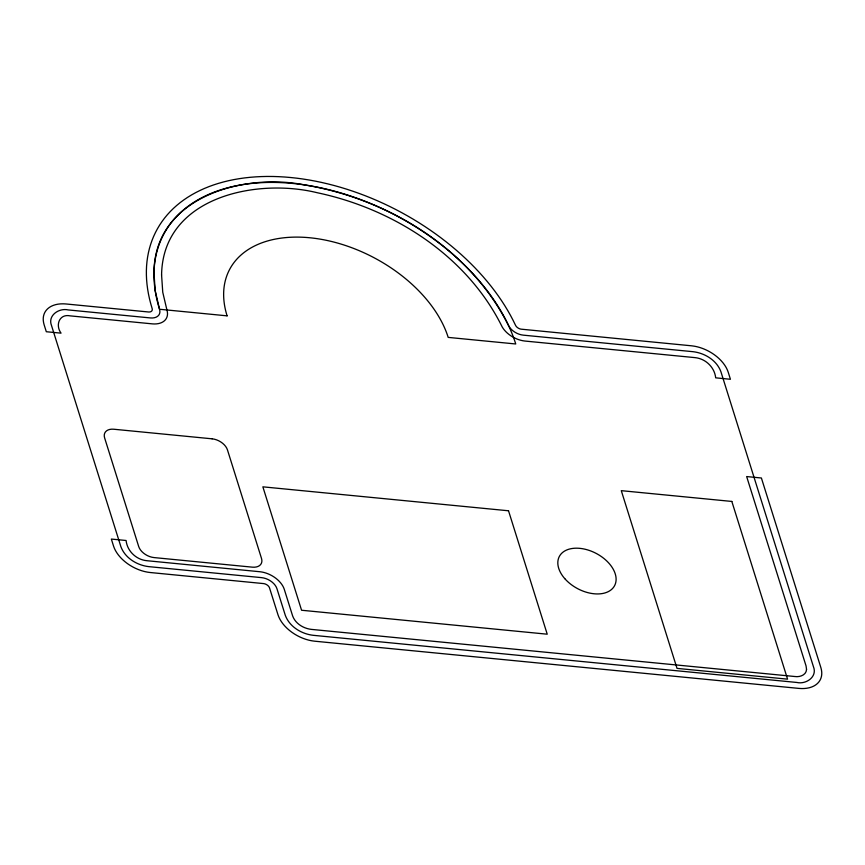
<?xml version="1.0" encoding="UTF-8"?>
<svg xmlns="http://www.w3.org/2000/svg" width="865" height="865" viewBox="0 0 865 865"><rect width="100%" height="100%" fill="white"/><g stroke="black" fill="none" stroke-linecap="round" stroke-linejoin="round"><path stroke-width="1.3" d="M153.981 272.724L155.181 290.64L159.538 309.259A13.581 8.661 27.9 0 1 150.348 317.931L68.205 309.93C59.036 307.724 47.402 315.498 51.554 325.651L120.851 546.572C125.003 558.022 136.994 565.256 148.715 566.629L261.576 577.636A13.581 8.661 27.9 0 1 276.951 588.708L285.277 615.242C289.44 626.703 301.42 633.926 313.152 635.299L796.795 682.453C805.964 684.648 817.598 676.884 813.446 666.731L720.923 371.755C716.771 360.305 704.78 353.071 693.06 351.698L523.336 335.155A13.581 8.661 27.9 0 1 508.88 326.181C470.225 248.817 388.374 198.766 304.577 184.915C243.292 172.611 154.294 197.188 153.981 272.724M161.582 274.994L162.75 292.24L166.988 310.265A21.722 13.851 27.9 0 1 152.564 323.888L70.151 315.866C59.393 313.562 55.068 325.11 61.058 333.155L46.31 331.728L44.18 324.937A21.722 13.851 27.9 0 1 44.029 324.397L43.682 323.034A21.711 13.84 27.9 0 1 43.488 321.985L43.326 320.764A21.711 13.84 27.9 0 1 43.25 319.736L43.25 318.558A21.711 13.84 27.9 0 1 43.315 317.574L43.466 316.439A21.711 13.84 27.9 0 1 43.672 315.509L43.985 314.428A21.711 13.84 27.9 0 1 44.31 313.552L44.775 312.546A21.711 13.84 27.9 0 1 45.24 311.735L45.856 310.816A21.711 13.84 27.9 0 1 46.44 310.07L47.197 309.248A21.711 13.84 27.9 0 1 47.899 308.578L48.797 307.854A21.711 13.84 27.9 0 1 49.608 307.27L50.624 306.643A21.711 13.84 27.9 0 1 51.543 306.156L52.689 305.648A21.711 13.84 27.9 0 1 53.695 305.259L54.949 304.858A21.711 13.84 27.9 0 1 56.041 304.567L57.382 304.285A21.711 13.84 27.9 0 1 58.55 304.102L59.977 303.939A21.711 13.84 27.9 0 1 61.21 303.864L62.702 303.831A21.711 13.84 27.9 0 1 63.988 303.853L65.686 303.95A21.722 13.851 27.9 0 1 66.346 304.004L148.964 312.027A5.428 3.46 27.9 0 0 152.251 308.924L150.78 303.853A21.733 13.851 27.9 0 1 150.683 303.496L149.548 299.009A21.733 13.851 27.9 0 1 149.461 298.652L148.51 294.186A21.733 13.851 27.9 0 1 148.445 293.841L147.677 289.407A21.733 13.851 27.9 0 1 147.623 289.061L147.05 284.671A21.733 13.851 27.9 0 1 147.007 284.325L146.618 279.979A21.733 13.851 27.9 0 1 146.596 279.633L146.401 275.329A21.733 13.851 27.9 0 1 146.39 274.994L146.38 270.734A21.733 13.851 27.9 0 1 146.39 270.41L146.563 266.204A21.733 13.851 27.9 0 1 146.585 265.879L146.963 261.738A21.733 13.851 27.9 0 1 146.996 261.414L147.558 257.348A21.733 13.851 27.9 0 1 147.612 257.024L148.358 253.023A21.733 13.851 27.9 0 1 148.423 252.71L149.364 248.774A21.733 13.851 27.9 0 1 149.44 248.471L150.564 244.622A21.733 13.851 27.9 0 1 150.661 244.319L151.97 240.546A21.733 13.851 27.9 0 1 152.078 240.254L153.57 236.567A21.733 13.851 27.9 0 1 153.7 236.275L155.376 232.685A21.733 13.851 27.9 0 1 155.516 232.404L157.365 228.901A21.733 13.851 27.9 0 1 157.517 228.63L159.56 225.214A21.733 13.851 27.9 0 1 159.722 224.954L161.939 221.645A21.733 13.851 27.9 0 1 162.123 221.397L164.501 218.185A21.733 13.851 27.9 0 1 164.696 217.948L167.259 214.844A21.733 13.851 27.9 0 1 167.464 214.607L170.189 211.622A21.733 13.851 27.9 0 1 170.416 211.395L173.303 208.53A21.733 13.851 27.9 0 1 173.541 208.303L176.601 205.556A21.733 13.851 27.9 0 1 176.849 205.34L180.061 202.713A21.733 13.851 27.9 0 1 180.32 202.507L183.694 199.999A21.733 13.851 27.9 0 1 183.964 199.815L187.489 197.425A21.733 13.851 27.9 0 1 187.77 197.252L191.446 194.993A21.733 13.851 27.9 0 1 191.738 194.82L195.566 192.7A21.733 13.851 27.9 0 1 195.868 192.538L199.826 190.549A21.733 13.851 27.9 0 1 200.15 190.397L204.237 188.538A21.733 13.851 27.9 0 1 204.572 188.397L208.8 186.678A21.733 13.851 27.9 0 1 209.135 186.548L213.493 184.969A21.733 13.851 27.9 0 1 213.839 184.851L218.326 183.412A21.733 13.851 27.9 0 1 218.683 183.315L223.278 182.018A21.733 13.851 27.9 0 1 223.646 181.92L228.349 180.763A21.733 13.851 27.9 0 1 228.728 180.677L233.55 179.671A21.733 13.851 27.9 0 1 233.928 179.596L238.859 178.741A21.733 13.851 27.9 0 1 239.248 178.677L244.265 177.963A21.733 13.851 27.9 0 1 244.665 177.909L249.78 177.347A21.733 13.851 27.9 0 1 250.18 177.303L255.38 176.893A21.733 13.851 27.9 0 1 255.802 176.86L261.079 176.59A21.733 13.851 27.9 0 1 261.5 176.579L266.853 176.449A21.733 13.851 27.9 0 1 267.285 176.449L272.713 176.482A21.733 13.851 27.9 0 1 273.135 176.482L278.627 176.665A21.733 13.851 27.9 0 1 279.06 176.687L284.617 177.011A21.733 13.851 27.9 0 1 285.05 177.044L290.651 177.52A21.733 13.851 27.9 0 1 291.094 177.563L296.749 178.179A21.733 13.851 27.9 0 1 297.192 178.233L302.88 179.001A21.733 13.851 27.9 0 1 303.334 179.077L309.054 179.985A21.733 13.851 27.9 0 1 309.508 180.061L315.26 181.131A21.733 13.851 27.9 0 1 315.714 181.218L321.488 182.418A21.733 13.851 27.9 0 1 321.942 182.526L327.727 183.877A21.733 13.851 27.9 0 1 328.192 183.986L333.987 185.478A21.733 13.851 27.9 0 1 334.441 185.597L340.248 187.229A21.733 13.851 27.9 0 1 340.702 187.359L346.497 189.132A21.733 13.851 27.9 0 1 346.962 189.273L352.747 191.187A21.733 13.851 27.9 0 1 353.201 191.338L358.975 193.382A21.733 13.851 27.9 0 1 359.429 193.544L365.192 195.717A21.733 13.851 27.9 0 1 365.636 195.89L371.366 198.193A21.733 13.851 27.9 0 1 371.809 198.377L377.508 200.81A21.733 13.851 27.9 0 1 377.951 201.004L383.606 203.556A21.733 13.851 27.9 0 1 384.049 203.762L389.661 206.443A21.733 13.851 27.9 0 1 390.093 206.659L395.651 209.449A21.733 13.851 27.9 0 1 396.084 209.676L401.587 212.585A21.733 13.851 27.9 0 1 402.02 212.822L407.447 215.85A21.733 13.851 27.9 0 1 407.869 216.088L413.243 219.223A21.733 13.851 27.9 0 1 413.654 219.472L418.952 222.716A21.733 13.851 27.9 0 1 419.363 222.975L424.564 226.316A21.733 13.851 27.9 0 1 424.975 226.587L430.1 230.036A21.733 13.851 27.9 0 1 430.5 230.306L435.528 233.842A21.733 13.851 27.9 0 1 435.917 234.123L440.847 237.756A21.733 13.851 27.9 0 1 441.236 238.048L446.059 241.768A21.733 13.851 27.9 0 1 446.437 242.059L451.162 245.865A21.733 13.851 27.9 0 1 451.53 246.168L456.136 250.05A21.733 13.851 27.9 0 1 456.493 250.363L460.991 254.321A21.733 13.851 27.9 0 1 461.337 254.634L465.705 258.667A21.733 13.851 27.9 0 1 466.04 258.981L470.279 263.09A21.733 13.851 27.9 0 1 470.614 263.414L474.723 267.566A21.733 13.851 27.9 0 1 475.036 267.901L479.015 272.118A21.733 13.851 27.9 0 1 479.318 272.453L483.157 276.724A21.733 13.851 27.9 0 1 483.449 277.07L487.136 281.395A21.733 13.851 27.9 0 1 487.417 281.731L490.963 286.099A21.733 13.851 27.9 0 1 491.233 286.445L494.618 290.856A21.733 13.851 27.9 0 1 494.877 291.202L498.11 295.646A21.733 13.851 27.9 0 1 498.359 295.992L501.43 300.469A21.733 13.851 27.9 0 1 501.668 300.825L504.576 305.323A21.733 13.851 27.9 0 1 504.792 305.68L507.539 310.2A21.733 13.851 27.9 0 1 507.755 310.557L510.328 315.087A21.733 13.851 27.9 0 1 510.523 315.444L512.923 319.996A21.733 13.851 27.9 0 1 513.107 320.353L515.702 325.64A5.428 3.46 27.9 0 0 520.99 329.154L691.2 345.773A21.722 13.851 27.9 0 1 691.859 345.849L693.6 346.087A21.711 13.84 27.9 0 1 694.952 346.314L696.563 346.649A21.711 13.84 27.9 0 1 697.925 346.984L699.536 347.438A21.711 13.84 27.9 0 1 700.91 347.871L702.51 348.444A21.711 13.84 27.9 0 1 703.872 348.973L705.451 349.644A21.711 13.84 27.9 0 1 706.781 350.26L708.327 351.039A21.711 13.84 27.9 0 1 709.614 351.741L711.106 352.617A21.711 13.84 27.9 0 1 712.349 353.385L713.766 354.347A21.711 13.84 27.9 0 1 714.944 355.191L716.285 356.229A21.711 13.84 27.9 0 1 717.388 357.137L718.642 358.24A21.711 13.84 27.9 0 1 719.648 359.191L720.794 360.348A21.711 13.84 27.9 0 1 721.713 361.354L722.74 362.554A21.711 13.84 27.9 0 1 723.562 363.592L724.459 364.825A21.711 13.84 27.9 0 1 725.162 365.884L725.93 367.138A21.711 13.84 27.9 0 1 726.514 368.209L727.13 369.485A21.711 13.84 27.9 0 1 727.595 370.555L728.114 371.939A21.722 13.851 27.9 0 1 728.298 372.48L730.428 379.27L715.69 377.832C714.544 367.117 705.408 358.521 694.822 357.613L524.828 341.037A21.722 13.851 27.9 0 1 502.23 327.013C467.111 255.726 393.521 208.822 317.206 192.722C256.191 177.703 162.685 197.069 161.582 274.994M806.548 669.413C806.321 675.111 799.671 677.317 794.849 676.516L311.378 629.385C303.474 628.498 295.376 623.633 292.619 615.891L284.217 589.13A21.722 13.851 27.9 0 0 260.073 571.754L146.953 560.715C136.367 559.806 127.231 551.21 126.085 540.495L111.347 539.057L113.477 545.847A21.722 13.851 27.9 0 0 113.661 546.388L114.18 547.772A21.711 13.84 27.9 0 0 114.634 548.843L115.261 550.118A21.711 13.84 27.9 0 0 115.845 551.189L116.613 552.443A21.711 13.84 27.9 0 0 117.316 553.503L118.213 554.735A21.711 13.84 27.9 0 0 119.035 555.773L120.062 556.974A21.711 13.84 27.9 0 0 120.981 557.979L122.116 559.136A21.711 13.84 27.9 0 0 123.133 560.087L124.387 561.19A21.711 13.84 27.9 0 0 125.49 562.099L126.831 563.137A21.711 13.84 27.9 0 0 127.998 563.98L129.426 564.942A21.711 13.84 27.9 0 0 130.669 565.71L132.161 566.586A21.711 13.84 27.9 0 0 133.448 567.289L134.994 568.067A21.711 13.84 27.9 0 0 136.324 568.683L137.903 569.354A21.711 13.84 27.9 0 0 139.254 569.884L140.865 570.457A21.711 13.84 27.9 0 0 142.228 570.889L143.85 571.343A21.711 13.84 27.9 0 0 145.212 571.679L146.823 572.014A21.711 13.84 27.9 0 0 148.174 572.241L149.915 572.479A21.722 13.851 27.9 0 0 150.575 572.554L263.922 583.626A5.428 3.46 27.9 0 1 269.426 587.595L277.903 614.518A21.722 13.851 27.9 0 0 278.087 615.058L278.606 616.442A21.711 13.84 27.9 0 0 279.071 617.513L279.687 618.789A21.711 13.84 27.9 0 0 280.271 619.859L281.039 621.113A21.711 13.84 27.9 0 0 281.741 622.173L282.639 623.405A21.711 13.84 27.9 0 0 283.461 624.443L284.488 625.644A21.711 13.84 27.9 0 0 285.407 626.649L286.553 627.806A21.711 13.84 27.9 0 0 287.569 628.769L288.813 629.861A21.711 13.84 27.9 0 0 289.916 630.769L291.256 631.807A21.711 13.84 27.9 0 0 292.435 632.65L293.862 633.613A21.711 13.84 27.9 0 0 295.095 634.391L296.587 635.256A21.711 13.84 27.9 0 0 297.874 635.959L299.42 636.737A21.711 13.84 27.9 0 0 300.75 637.354L302.339 638.035A21.711 13.84 27.9 0 0 303.691 638.554L305.291 639.127A21.711 13.84 27.9 0 0 306.664 639.559L308.275 640.014A21.711 13.84 27.9 0 0 309.638 640.349L311.249 640.684A21.711 13.84 27.9 0 0 312.6 640.911L314.341 641.149A21.722 13.851 27.9 0 0 315.001 641.225L798.654 688.378A21.722 13.851 27.9 0 0 799.314 688.421L801.012 688.529A21.711 13.84 27.9 0 0 802.298 688.551L803.79 688.518A21.711 13.84 27.9 0 0 805.023 688.432L806.45 688.28A21.711 13.84 27.9 0 0 807.618 688.086L808.959 687.816A21.711 13.84 27.9 0 0 810.051 687.524L811.305 687.124A21.711 13.84 27.9 0 0 812.311 686.734L813.457 686.215A21.711 13.84 27.9 0 0 814.376 685.729L815.392 685.102A21.711 13.84 27.9 0 0 816.203 684.529L817.101 683.793A21.711 13.84 27.9 0 0 817.803 683.134L818.56 682.301A21.711 13.84 27.9 0 0 819.144 681.566L819.76 680.636A21.711 13.84 27.9 0 0 820.225 679.825L820.69 678.83A21.711 13.84 27.9 0 0 821.015 677.944L821.328 676.873A21.711 13.84 27.9 0 0 821.534 675.943L821.685 674.808A21.711 13.84 27.9 0 0 821.75 673.824L821.75 672.635A21.711 13.84 27.9 0 0 821.674 671.618L821.512 670.397A21.711 13.84 27.9 0 0 821.318 669.348L820.971 667.975A21.722 13.851 27.9 0 0 820.82 667.445L761.395 477.999L746.657 476.561L806.05 665.931L806.548 669.413M227.095 315.844L159.538 309.259A196.917 125.522 27.9 0 1 292.738 183.456A196.917 125.522 27.9 0 1 515.745 343.978L448.189 337.393A122.225 77.915 27.9 0 0 309.767 237.756A122.225 77.915 27.9 0 0 227.095 315.844M212.076 438.815L113.812 429.235A13.581 8.661 27.9 0 0 104.622 437.906L138.692 546.518A13.581 8.661 27.9 0 0 154.067 557.579L252.331 567.159A13.581 8.661 27.9 0 0 261.522 558.487L227.452 449.876A13.581 8.661 27.9 0 0 212.076 438.815M731.833 501.44L621.286 490.66L677.025 668.385L787.572 679.155L731.833 501.44M508.523 510.782L262.863 486.833L301.571 610.247L547.231 634.196L508.523 510.782M564.78 578.642A31.237 19.906 27.9 0 0 614.42 585.973A31.237 19.906 27.9 0 0 581.712 548.583A31.237 19.906 27.9 0 0 564.78 578.642"/></g></svg>
